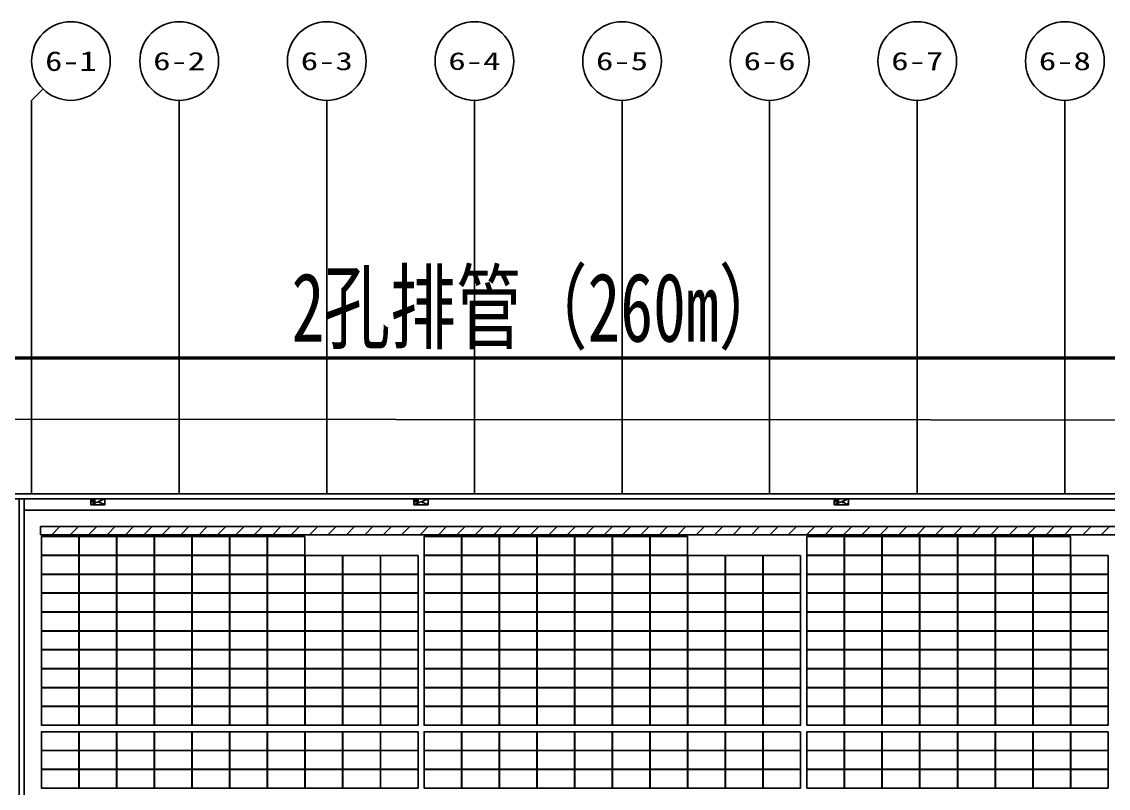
# Model space of a CAD drawing. Header units: metres. Extents: x 1218 to 2690, y 1163 to 1758.
# Drawn here: x 2083 to 2149.3, y 1476.2 to 1522.9 of the extents above; entities that cross this region are included whole.
import ezdxf
from ezdxf.enums import TextEntityAlignment as Align

# ---------------------------------------------------------------- set-up
doc = ezdxf.new("R2010")
doc.units = ezdxf.units.M
for name, color, linetype in [('AXIS', 3, 'Continuous'), ('AXIS_TEXT', 7, 'Continuous'), ('WALL', 9, 'Continuous'), ('单元区域外轮廓', 7, 'ByLayer'), ('屋脊线', 7, 'ByLayer'), ('接线图文字', 7, 'Continuous'), ('文字', 7, 'Continuous'), ('电缆通道', 7, 'ByLayer'), ('组件', 7, 'ByLayer'), ('运维走道板', 1, 'Continuous'), ('逆变器', 7, 'ByLayer')]:
    doc.layers.add(name, color=color, linetype=linetype)
doc.styles.add('COMPLEX', font='COMPLEX')
doc.styles.add('宋体', font='txt', dxfattribs={"width": 0.7, "height": 100})

# ---------------------------------------------------------------- blocks, each defined once
blk = doc.blocks.new('_AXISO')
blk.add_circle((0, 0), 0.5)
at = {"layer": 'AXIS_TEXT', "style": 'COMPLEX', "width": 1.041667}
blk.add_attdef('A', text='', height=0.56, dxfattribs=at).set_placement((-0.25, -0.28), (0.25, -0.28), align=Align.FIT)
blk = doc.blocks.new('DT1')
at = {"layer": 'AXIS', "color": 252, "true_color": 0x939598}
for p, q in [((876863, 2047807), (876160, 2047104)), ((876160, 2023104), (876160, 2047104)), ((885160, 2023104), (885160, 2047104)), ((894160, 2023104), (894160, 2047104)), ((903160, 2023104), (903160, 2047104)), ((912160, 2023104), (912160, 2047104)), ((921160, 2023104), (921160, 2047104)), ((930160, 2023104), (930160, 2047104)), ((939160, 2023104), (939160, 2047104))]:
    blk.add_line(p, q, dxfattribs=at)
at = {"layer": 'WALL'}
for p, q in [((1243660, 2023104), (77860, 2023104)), ((1243360, 2022804), (78160, 2022804))]:
    blk.add_line(p, q, dxfattribs=at)
blk.add_lwpolyline([(875710, 1865404), (875710, 2022804), (875410, 2022804), (875410, 1865404)], close=True, dxfattribs=at)
blk.add_lwpolyline([(1182610, 2022104), (875710, 2022104)], dxfattribs=at)
at = {"layer": 'AXIS', "color": 252, "true_color": 0x939598}
ref = blk.add_blockref('_AXISO', (878560, 2049504), dxfattribs=dict(at, xscale=4800, yscale=4800, zscale=4800))
ref.add_attrib('A', '6-1', dxfattribs={"layer": 'AXIS_TEXT', "height": 1198.5}).set_placement((876990, 2048904), (880129, 2048904), align=Align.FIT)
ref = blk.add_blockref('_AXISO', (885160, 2049504), dxfattribs=dict(at, xscale=4800, yscale=4800, zscale=4800))
ref.add_attrib('A', '6-2', dxfattribs={"layer": 'AXIS_TEXT', "height": 1110}).set_placement((883574, 2048949), (886746, 2048949), align=Align.FIT)
ref = blk.add_blockref('_AXISO', (894160, 2049504), dxfattribs=dict(at, xscale=4800, yscale=4800, zscale=4800))
ref.add_attrib('A', '6-3', dxfattribs={"layer": 'AXIS_TEXT', "height": 1110}).set_placement((892574, 2048949), (895746, 2048949), align=Align.FIT)
ref = blk.add_blockref('_AXISO', (903160, 2049504), dxfattribs=dict(at, xscale=4800, yscale=4800, zscale=4800))
ref.add_attrib('A', '6-4', dxfattribs={"layer": 'AXIS_TEXT', "height": 1077.9}).set_placement((901569, 2048965), (904751, 2048965), align=Align.FIT)
ref = blk.add_blockref('_AXISO', (912160, 2049504), dxfattribs=dict(at, xscale=4800, yscale=4800, zscale=4800))
ref.add_attrib('A', '6-5', dxfattribs={"layer": 'AXIS_TEXT', "height": 1110}).set_placement((910574, 2048949), (913746, 2048949), align=Align.FIT)
ref = blk.add_blockref('_AXISO', (921160, 2049504), dxfattribs=dict(at, xscale=4800, yscale=4800, zscale=4800))
ref.add_attrib('A', '6-6', dxfattribs={"layer": 'AXIS_TEXT', "height": 1110}).set_placement((919574, 2048949), (922746, 2048949), align=Align.FIT)
ref = blk.add_blockref('_AXISO', (930160, 2049504), dxfattribs=dict(at, xscale=4800, yscale=4800, zscale=4800))
ref.add_attrib('A', '6-7', dxfattribs={"layer": 'AXIS_TEXT', "height": 1110}).set_placement((928574, 2048949), (931746, 2048949), align=Align.FIT)
ref = blk.add_blockref('_AXISO', (939160, 2049504), dxfattribs=dict(at, xscale=4800, yscale=4800, zscale=4800))
ref.add_attrib('A', '6-8', dxfattribs={"layer": 'AXIS_TEXT', "height": 1110}).set_placement((937574, 2048949), (940746, 2048949), align=Align.FIT)
blk = doc.blocks.new('*U582')
at = {"layer": '单元区域外轮廓', "color": 2}
blk.add_polyline3d([(582600, -78700, 12000), (-582600, -78700, 12000), (-582600, 78700, 12000), (582600, 78700, 12000)], close=True, dxfattribs=at)
at = {"flags": 1}
for tag in ['unit_id', 'unit_name', 'parapet_height', 'ground_elevation', 'is_enable_parapet']:
    blk.add_attdef(tag, (0, 0), '', height=2.5, dxfattribs=at)
blk = doc.blocks.new('*U583')
at = {"layer": '屋脊线', "color": 30}
blk.add_line((582600, 78700, 12000), (-582600, 78700, 12000), dxfattribs=at)
at = {"flags": 1}
for tag in ['unit_id', 'unit_name']:
    blk.add_attdef(tag, (0, 0), '', height=2.5, dxfattribs=at)
blk = doc.blocks.new('*U586')
at = {"color": 0}
blk.add_polyline3d([(0, 0, 0), (-227.8, 0, 0), (-227.8, -113.3, 5.8), (0, -113.3, 5.8)], close=True, dxfattribs=at)
at = {"flags": 1}
for tag in ['mounting-hole-spacing1', 'mounting-hole-spacing2', 'module-material', 'vmpo', 'voco', 'silicon-material', 'panel-length', 'panel-width', 'panel-height', 'userid', 'theme', 'note', 'name', 'pmax', 'company-name', 'id', 'impo', 'isco']:
    blk.add_attdef(tag, (0, 0), '', height=2.5, dxfattribs=at)
blk = doc.blocks.new('*U587')
at = {"layer": '组件', "color": 41}
for p in [(21828, 7639.6, 1221.7), (22057.8, 7639.6, 1221.7), (22287.6, 7639.6, 1221.7), (22517.4, 7639.6, 1221.7), (22747.2, 7639.6, 1221.7), (22977, 7639.6, 1221.7), (23206.8, 7639.6, 1221.7), (21828, 7524.4, 1227.6), (22057.8, 7524.4, 1227.6), (22287.6, 7524.4, 1227.6), (22517.4, 7524.4, 1227.6), (22747.2, 7524.4, 1227.6), (22977, 7524.4, 1227.6), (23206.8, 7524.4, 1227.6), (23436.6, 7524.4, 1227.6), (23666.4, 7524.4, 1227.6), (21828, 7409.1, 1233.4), (22057.8, 7409.1, 1233.4), (22287.6, 7409.1, 1233.4), (22517.4, 7409.1, 1233.4), (22747.2, 7409.1, 1233.4), (22977, 7409.1, 1233.4), (23206.8, 7409.1, 1233.4), (23436.6, 7409.1, 1233.4), (23666.4, 7409.1, 1233.4), (21828, 7293.9, 1239.3), (22057.8, 7293.9, 1239.3), (22287.6, 7293.9, 1239.3), (22517.4, 7293.9, 1239.3), (22747.2, 7293.9, 1239.3), (22977, 7293.9, 1239.3), (23206.8, 7293.9, 1239.3), (23436.6, 7293.9, 1239.3), (21828, 7178.6, 1245.1), (22057.8, 7178.6, 1245.1), (22287.6, 7178.6, 1245.1), (22517.4, 7178.6, 1245.1), (22747.2, 7178.6, 1245.1), (22977, 7178.6, 1245.1), (23206.8, 7178.6, 1245.1), (23436.6, 7178.6, 1245.1), (21828, 7063.4, 1251), (22057.8, 7063.4, 1251), (22287.6, 7063.4, 1251), (22517.4, 7063.4, 1251), (22747.2, 7063.4, 1251), (22977, 7063.4, 1251), (23206.8, 7063.4, 1251), (23436.6, 7063.4, 1251), (21828, 6948.1, 1256.9), (22057.8, 6948.1, 1256.9), (22287.6, 6948.1, 1256.9), (22517.4, 6948.1, 1256.9), (22747.2, 6948.1, 1256.9), (22977, 6948.1, 1256.9), (23206.8, 6948.1, 1256.9), (23436.6, 6948.1, 1256.9), (21828, 6832.9, 1262.7), (22057.8, 6832.9, 1262.7), (22287.6, 6832.9, 1262.7), (22517.4, 6832.9, 1262.7), (22747.2, 6832.9, 1262.7), (22977, 6832.9, 1262.7), (23206.8, 6832.9, 1262.7), (23436.6, 6832.9, 1262.7), (21828, 6717.6, 1268.6), (22057.8, 6717.6, 1268.6), (22287.6, 6717.6, 1268.6), (22517.4, 6717.6, 1268.6), (22747.2, 6717.6, 1268.6), (22977, 6717.6, 1268.6), (23206.8, 6717.6, 1268.6), (23436.6, 6717.6, 1268.6), (21828, 6602.4, 1274.4), (22057.8, 6602.4, 1274.4), (22287.6, 6602.4, 1274.4), (22517.4, 6602.4, 1274.4), (22747.2, 6602.4, 1274.4), (22977, 6602.4, 1274.4), (23206.8, 6602.4, 1274.4), (23436.6, 6602.4, 1274.4), (21828, 6449.1, 1282.2), (22057.8, 6449.1, 1282.2), (22287.6, 6449.1, 1282.2), (22517.4, 6449.1, 1282.2), (22747.2, 6449.1, 1282.2), (22977, 6449.1, 1282.2), (21828, 6333.9, 1288.1), (22057.8, 6333.9, 1288.1), (22287.6, 6333.9, 1288.1), (22517.4, 6333.9, 1288.1), (22747.2, 6333.9, 1288.1), (22977, 6333.9, 1288.1), (21828, 6218.6, 1293.9), (22057.8, 6218.6, 1293.9), (22287.6, 6218.6, 1293.9), (22517.4, 6218.6, 1293.9), (22747.2, 6218.6, 1293.9), (22977, 6218.6, 1293.9)]:
    blk.add_blockref('*U586', p, dxfattribs=at)
at = {"layer": '组件', "color": 20}
for p in [(24160.6, 7639.6, 1221.7), (24390.4, 7639.6, 1221.7), (24620.2, 7639.6, 1221.7), (24850, 7639.6, 1221.7), (25079.8, 7639.6, 1221.7), (25309.6, 7639.6, 1221.7), (25539.4, 7639.6, 1221.7), (23896.2, 7524.4, 1227.6), (24160.6, 7524.4, 1227.6), (24390.4, 7524.4, 1227.6), (24620.2, 7524.4, 1227.6), (24850, 7524.4, 1227.6), (25079.8, 7524.4, 1227.6), (25309.6, 7524.4, 1227.6), (25539.4, 7524.4, 1227.6), (25769.2, 7524.4, 1227.6), (25999, 7524.4, 1227.6), (23896.2, 7409.1, 1233.4), (24160.6, 7409.1, 1233.4), (24390.4, 7409.1, 1233.4), (24620.2, 7409.1, 1233.4), (24850, 7409.1, 1233.4), (25079.8, 7409.1, 1233.4), (25309.6, 7409.1, 1233.4), (25539.4, 7409.1, 1233.4), (25769.2, 7409.1, 1233.4), (25999, 7409.1, 1233.4), (23666.4, 7293.9, 1239.3), (23896.2, 7293.9, 1239.3), (24160.6, 7293.9, 1239.3), (24390.4, 7293.9, 1239.3), (24620.2, 7293.9, 1239.3), (24850, 7293.9, 1239.3), (25079.8, 7293.9, 1239.3), (25309.6, 7293.9, 1239.3), (25539.4, 7293.9, 1239.3), (25769.2, 7293.9, 1239.3), (25999, 7293.9, 1239.3), (23666.4, 7178.6, 1245.1), (23896.2, 7178.6, 1245.1), (24160.6, 7178.6, 1245.1), (24390.4, 7178.6, 1245.1), (24620.2, 7178.6, 1245.1), (24850, 7178.6, 1245.1), (25079.8, 7178.6, 1245.1), (25309.6, 7178.6, 1245.1), (25539.4, 7178.6, 1245.1), (25769.2, 7178.6, 1245.1), (25999, 7178.6, 1245.1), (23666.4, 7063.4, 1251), (23896.2, 7063.4, 1251), (24160.6, 7063.4, 1251), (24390.4, 7063.4, 1251), (24620.2, 7063.4, 1251), (24850, 7063.4, 1251), (25079.8, 7063.4, 1251), (25309.6, 7063.4, 1251), (25539.4, 7063.4, 1251), (25769.2, 7063.4, 1251), (25999, 7063.4, 1251), (23666.4, 6948.1, 1256.9), (23896.2, 6948.1, 1256.9), (24160.6, 6948.1, 1256.9), (24390.4, 6948.1, 1256.9), (24620.2, 6948.1, 1256.9), (24850, 6948.1, 1256.9), (25079.8, 6948.1, 1256.9), (25309.6, 6948.1, 1256.9), (25539.4, 6948.1, 1256.9), (25769.2, 6948.1, 1256.9), (25999, 6948.1, 1256.9), (26228.8, 6948.1, 1256.9), (23666.4, 6832.9, 1262.7), (23896.2, 6832.9, 1262.7), (24160.6, 6832.9, 1262.7), (24390.4, 6832.9, 1262.7), (24620.2, 6832.9, 1262.7), (24850, 6832.9, 1262.7), (25079.8, 6832.9, 1262.7), (25309.6, 6832.9, 1262.7), (25539.4, 6832.9, 1262.7), (25769.2, 6832.9, 1262.7), (25999, 6832.9, 1262.7), (26228.8, 6832.9, 1262.7), (23666.4, 6717.6, 1268.6), (23896.2, 6717.6, 1268.6), (24160.6, 6717.6, 1268.6), (24390.4, 6717.6, 1268.6), (24620.2, 6717.6, 1268.6), (24850, 6717.6, 1268.6), (25079.8, 6717.6, 1268.6), (25309.6, 6717.6, 1268.6), (25539.4, 6717.6, 1268.6), (25769.2, 6717.6, 1268.6), (25999, 6717.6, 1268.6), (26228.8, 6717.6, 1268.6), (23666.4, 6602.4, 1274.4), (23896.2, 6602.4, 1274.4), (24160.6, 6602.4, 1274.4), (24390.4, 6602.4, 1274.4), (24620.2, 6602.4, 1274.4), (24850, 6602.4, 1274.4), (25079.8, 6602.4, 1274.4), (25309.6, 6602.4, 1274.4), (25539.4, 6602.4, 1274.4), (25769.2, 6602.4, 1274.4), (25999, 6602.4, 1274.4), (26228.8, 6602.4, 1274.4), (23206.8, 6449.1, 1282.2), (23436.6, 6449.1, 1282.2), (23666.4, 6449.1, 1282.2), (23896.2, 6449.1, 1282.2), (24160.6, 6449.1, 1282.2), (24390.4, 6449.1, 1282.2), (24620.2, 6449.1, 1282.2), (24850, 6449.1, 1282.2), (25079.8, 6449.1, 1282.2), (25309.6, 6449.1, 1282.2), (25539.4, 6449.1, 1282.2), (23206.8, 6333.9, 1288.1), (23436.6, 6333.9, 1288.1), (23666.4, 6333.9, 1288.1), (23896.2, 6333.9, 1288.1), (24160.6, 6333.9, 1288.1), (24390.4, 6333.9, 1288.1), (24620.2, 6333.9, 1288.1), (24850, 6333.9, 1288.1), (25079.8, 6333.9, 1288.1), (25309.6, 6333.9, 1288.1), (25539.4, 6333.9, 1288.1), (23206.8, 6218.6, 1293.9), (23436.6, 6218.6, 1293.9), (23666.4, 6218.6, 1293.9), (23896.2, 6218.6, 1293.9), (24160.6, 6218.6, 1293.9), (24390.4, 6218.6, 1293.9), (24620.2, 6218.6, 1293.9), (24850, 6218.6, 1293.9), (25079.8, 6218.6, 1293.9), (25309.6, 6218.6, 1293.9), (25539.4, 6218.6, 1293.9)]:
    blk.add_blockref('*U586', p, dxfattribs=at)
at = {"layer": '组件', "color": 13}
for p in [(26495, 7639.6, 1221.7), (26724.8, 7639.6, 1221.7), (26954.6, 7639.6, 1221.7), (27184.4, 7639.6, 1221.7), (27414.2, 7639.6, 1221.7), (27644, 7639.6, 1221.7), (27873.8, 7639.6, 1221.7), (26228.8, 7524.4, 1227.6), (26495, 7524.4, 1227.6), (26724.8, 7524.4, 1227.6), (26954.6, 7524.4, 1227.6), (27184.4, 7524.4, 1227.6), (27414.2, 7524.4, 1227.6), (27644, 7524.4, 1227.6), (27873.8, 7524.4, 1227.6), (28103.6, 7524.4, 1227.6), (26228.8, 7409.1, 1233.4), (26495, 7409.1, 1233.4), (26724.8, 7409.1, 1233.4), (26954.6, 7409.1, 1233.4), (27184.4, 7409.1, 1233.4), (27414.2, 7409.1, 1233.4), (27644, 7409.1, 1233.4), (27873.8, 7409.1, 1233.4), (28103.6, 7409.1, 1233.4), (26228.8, 7293.9, 1239.3), (26495, 7293.9, 1239.3), (26724.8, 7293.9, 1239.3), (26954.6, 7293.9, 1239.3), (27184.4, 7293.9, 1239.3), (27414.2, 7293.9, 1239.3), (27644, 7293.9, 1239.3), (27873.8, 7293.9, 1239.3), (28103.6, 7293.9, 1239.3), (26228.8, 7178.6, 1245.1), (26495, 7178.6, 1245.1), (26724.8, 7178.6, 1245.1), (26954.6, 7178.6, 1245.1), (27184.4, 7178.6, 1245.1), (27414.2, 7178.6, 1245.1), (27644, 7178.6, 1245.1), (27873.8, 7178.6, 1245.1), (28103.6, 7178.6, 1245.1), (26228.8, 7063.4, 1251), (26495, 7063.4, 1251), (26724.8, 7063.4, 1251), (26954.6, 7063.4, 1251), (27184.4, 7063.4, 1251), (27414.2, 7063.4, 1251), (27644, 7063.4, 1251), (27873.8, 7063.4, 1251), (28103.6, 7063.4, 1251), (26495, 6948.1, 1256.9), (26724.8, 6948.1, 1256.9), (26954.6, 6948.1, 1256.9), (27184.4, 6948.1, 1256.9), (27414.2, 6948.1, 1256.9), (27644, 6948.1, 1256.9), (27873.8, 6948.1, 1256.9), (28103.6, 6948.1, 1256.9), (26495, 6832.9, 1262.7), (26724.8, 6832.9, 1262.7), (26954.6, 6832.9, 1262.7), (27184.4, 6832.9, 1262.7), (27414.2, 6832.9, 1262.7), (27644, 6832.9, 1262.7), (27873.8, 6832.9, 1262.7), (28103.6, 6832.9, 1262.7), (26495, 6717.6, 1268.6), (26724.8, 6717.6, 1268.6), (26954.6, 6717.6, 1268.6), (27184.4, 6717.6, 1268.6), (27414.2, 6717.6, 1268.6), (27644, 6717.6, 1268.6), (27873.8, 6717.6, 1268.6), (28103.6, 6717.6, 1268.6), (26495, 6602.4, 1274.4), (26724.8, 6602.4, 1274.4), (26954.6, 6602.4, 1274.4), (27184.4, 6602.4, 1274.4), (27414.2, 6602.4, 1274.4), (27644, 6602.4, 1274.4), (27873.8, 6602.4, 1274.4), (28103.6, 6602.4, 1274.4), (25769.2, 6449.1, 1282.2), (25999, 6449.1, 1282.2), (26228.8, 6449.1, 1282.2), (26495, 6449.1, 1282.2), (26724.8, 6449.1, 1282.2), (26954.6, 6449.1, 1282.2), (27184.4, 6449.1, 1282.2), (27414.2, 6449.1, 1282.2), (27644, 6449.1, 1282.2), (27873.8, 6449.1, 1282.2), (28103.6, 6449.1, 1282.2), (25769.2, 6333.9, 1288.1), (25999, 6333.9, 1288.1), (26228.8, 6333.9, 1288.1), (26495, 6333.9, 1288.1), (26724.8, 6333.9, 1288.1), (26954.6, 6333.9, 1288.1), (27184.4, 6333.9, 1288.1), (27414.2, 6333.9, 1288.1), (27644, 6333.9, 1288.1), (27873.8, 6333.9, 1288.1), (28103.6, 6333.9, 1288.1), (25769.2, 6218.6, 1293.9), (25999, 6218.6, 1293.9), (26228.8, 6218.6, 1293.9), (26495, 6218.6, 1293.9), (26724.8, 6218.6, 1293.9), (26954.6, 6218.6, 1293.9), (27184.4, 6218.6, 1293.9), (27414.2, 6218.6, 1293.9), (27644, 6218.6, 1293.9), (27873.8, 6218.6, 1293.9), (28103.6, 6218.6, 1293.9)]:
    blk.add_blockref('*U586', p, dxfattribs=at)
at = {"flags": 1}
for tag in ['offset-x', 'offset-y', 'mode', 'tilt', 'azimuth', 'align', 'array-mode', 'panel-x', 'panel-y', 'panel-per-row', 'bracket-type', 'bracket-value', 'row-per-array']:
    blk.add_attdef(tag, (0, 0), '', height=2.5, dxfattribs=at)
blk = doc.blocks.new('*U636', base_point=(43.5, 18.1))
at = {"color": 0}
for p, q in [((0, 0), (87, 36.1)), ((56.7, 18.2), (81.7, 18.2)), ((56.7, 9.6), (81.7, 9.6))]:
    blk.add_line(p, q, dxfattribs=at)
blk.add_lwpolyline([(0, 0), (87, 0), (87, 36.1), (0, 36.1)], close=True, dxfattribs=at)
blk.add_lwpolyline([(4.7, 27, -0.6815), (15.8, 30.2), (25.5, 23.7, 0.6815), (36.6, 27)], format="xyb", dxfattribs=at)
blk = doc.blocks.new('*U638', base_point=(43.5, 18.1))
at = {"color": 0}
for p, q in [((0, 0), (87, 36.1)), ((56.7, 18.2), (81.7, 18.2)), ((56.7, 9.6), (81.7, 9.6))]:
    blk.add_line(p, q, dxfattribs=at)
blk.add_lwpolyline([(0, 0), (87, 0), (87, 36.1), (0, 36.1)], close=True, dxfattribs=at)
blk.add_lwpolyline([(4.7, 27, -0.6815), (15.8, 30.2), (25.5, 23.7, 0.6815), (36.6, 27)], format="xyb", dxfattribs=at)
blk = doc.blocks.new('*U639', base_point=(43.5, 18.1))
at = {"color": 0}
for p, q in [((0, 0), (87, 36.1)), ((56.7, 18.2), (81.7, 18.2)), ((56.7, 9.6), (81.7, 9.6))]:
    blk.add_line(p, q, dxfattribs=at)
blk.add_lwpolyline([(0, 0), (87, 0), (87, 36.1), (0, 36.1)], close=True, dxfattribs=at)
blk.add_lwpolyline([(4.7, 27, -0.6815), (15.8, 30.2), (25.5, 23.7, 0.6815), (36.6, 27)], format="xyb", dxfattribs=at)

msp = doc.modelspace()

# ---------------------------------------------------------------- hatches: boundary and pattern name
at = {"layer": '运维走道板'}
h = msp.add_hatch(dxfattribs=at)
h.set_pattern_fill('ANSI31', color=1, scale=0.5)
h.set_pattern_definition([(45, (3496.791, -2326.28056), (-0.561266, 0.561266), [])])
h.paths.add_polyline_path([(2084.171, 1492.159), (2450.199, 1492.159), (2450.199, 1491.659), (2084.171, 1491.659)])

# ---------------------------------------------------------------- linework, layer by layer
at = {"layer": '单元区域外轮廓', "color": 4, "elevation": 12}
msp.add_lwpolyline([(2450.821, 1336.45), (1285.621, 1336.45), (1285.621, 1493.85), (2450.821, 1493.85)], close=True, dxfattribs=at)
at = {"layer": '接线图文字', "color": 2, "const_width": 0.2, "elevation": 12.3}
msp.add_lwpolyline([(1393.993, 1502.439), (2466.121, 1502.439)], dxfattribs=at)
at = {"layer": '电缆通道', "color": 6}
msp.add_polyline3d([(1975.478, 1498.77, 0.01), (2236.178, 1498.604, 0.01)], dxfattribs=at)
at = {"layer": '运维走道板', "elevation": 12.3}
msp.add_lwpolyline([(2084.171, 1492.159), (2450.199, 1492.159), (2450.199, 1491.659), (2084.171, 1491.659), (2084.171, 1492.159)], dxfattribs=at)

# ---------------------------------------------------------------- block references
at = {"xscale": 0.001, "yscale": 0.001, "zscale": 0.001}
msp.add_blockref('DT1', (1207.461, -528.954, 12.3), dxfattribs=at)
at = {"layer": '单元区域外轮廓', "xscale": 0.001, "yscale": 0.001, "zscale": 0.001}
msp.add_blockref('*U582', (1868.221, 1415.15), dxfattribs=at)
at = {"layer": '屋脊线', "xscale": 0.001, "yscale": 0.001, "zscale": 0.001}
msp.add_blockref('*U583', (1868.221, 1415.15), dxfattribs=at)
at = {"layer": '组件', "xscale": 0.01, "yscale": 0.01, "zscale": 0.01}
msp.add_blockref('*U587', (1868.221, 1415.15), dxfattribs=at)
at = {"layer": '逆变器', "xscale": 0.01, "yscale": 0.01, "zscale": 0.01, "rotation": 180}
for name, p in [('*U636', (2087.66, 1493.669, 12.577)), ('*U638', (2107.366, 1493.669, 12.577)), ('*U639', (2132.999, 1493.669, 12.577))]:
    msp.add_blockref(name, p, dxfattribs=at)

# ---------------------------------------------------------------- texts
at = {"layer": '文字', "style": '宋体', "width": 0.7}
msp.add_text('2孔排管（260m）', height=4.2, dxfattribs=at).set_placement((2099.474, 1505.532, 12.3), align=Align.MIDDLE_LEFT)

doc.saveas('drawing.dxf')
